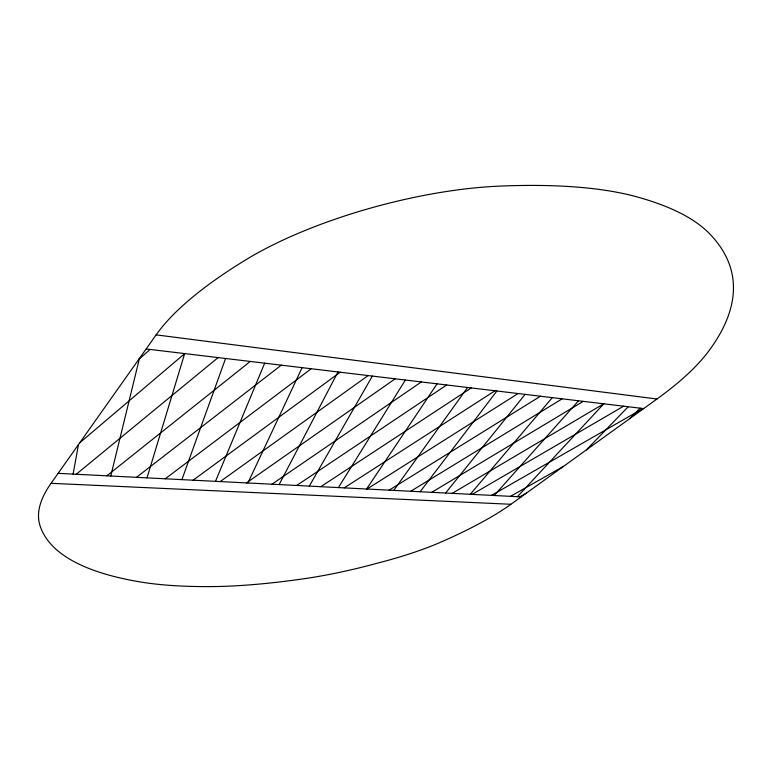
<?xml version="1.0" encoding="UTF-8"?>
<svg xmlns="http://www.w3.org/2000/svg" width="772" height="772" viewBox="0 0 772 772"><rect width="100%" height="100%" fill="white"/><g stroke="black" fill="none" stroke-linecap="round" stroke-linejoin="round"><path stroke-width="1.16" d="M73.099 474.104L78.493 444.556M110.772 476.015L139.442 358.43M147.008 477.858L184.682 353.586M181.893 479.634L225.578 358.478M215.494 481.342L264.68 363.168M247.889 482.982L302.113 367.655M279.126 484.575L337.982 371.95M309.282 486.109L372.365 376.07M338.416 487.586L405.368 380.027M366.565 489.014L437.077 383.829M51.058 483.32L156.118 334.865A417.179 122.584 -16 0 1 246.258 259.546A209.945 66.315 -14.9 0 1 499.33 186.129A410.627 120.384 -13.9 0 1 636.215 196.686A622.85 173.864 -12.5 0 1 709.584 233.742A966.206 257.037 -10.3 0 1 709.458 350.083A581.49 152.18 -12.8 0 1 656.962 399.018L510.919 504.27A320.158 68.361 -13.3 0 1 441.179 541.983A105.986 21.076 -14.1 0 1 377.402 563.164A133.662 26.904 -14.1 0 1 303 578.894A301.678 65.002 -14.5 0 1 212.097 586.585A504.811 114.931 -15.5 0 1 138.101 581.586A841.21 199.176 -17.4 0 1 40.154 526.07A534.764 128.992 -15.5 0 1 51.058 483.32L510.919 504.27M393.778 490.403L467.552 387.486M420.113 491.745L496.878 390.999M445.598 493.038L525.105 394.376M470.283 494.292L552.298 397.638M494.205 495.508L578.517 400.784M517.394 496.686L603.82 403.814M586.402 449.873L628.234 406.738M629.856 418.559L640.133 408.166M138.661 359.53L150.135 349.436M79.709 442.838L184.749 353.586M76.225 474.259L218.1 357.59M106.835 475.813L250.263 361.441M136.49 477.328L281.288 365.156M165.247 478.785L311.241 368.746M193.125 480.203L340.172 372.22M220.184 481.574L368.138 375.568M246.442 482.915L395.187 378.811M271.947 484.208L421.358 381.947M296.718 485.472L446.689 384.987M320.805 486.688L471.238 387.92M344.215 487.885L495.026 390.777M366.99 489.043L518.089 393.537M389.156 490.162L540.458 396.219M410.733 491.262L562.17 398.825M431.741 492.333L583.256 401.353M452.199 493.376L603.733 403.804M472.146 494.389L623.641 406.188M491.581 495.373L642.979 408.504M510.533 496.338L563.531 466.356M519.836 496.811L526.369 493.134M58.122 473.342L521.177 496.878M146.14 348.963L643.674 408.591M156.118 334.865L656.962 399.018"/></g></svg>
